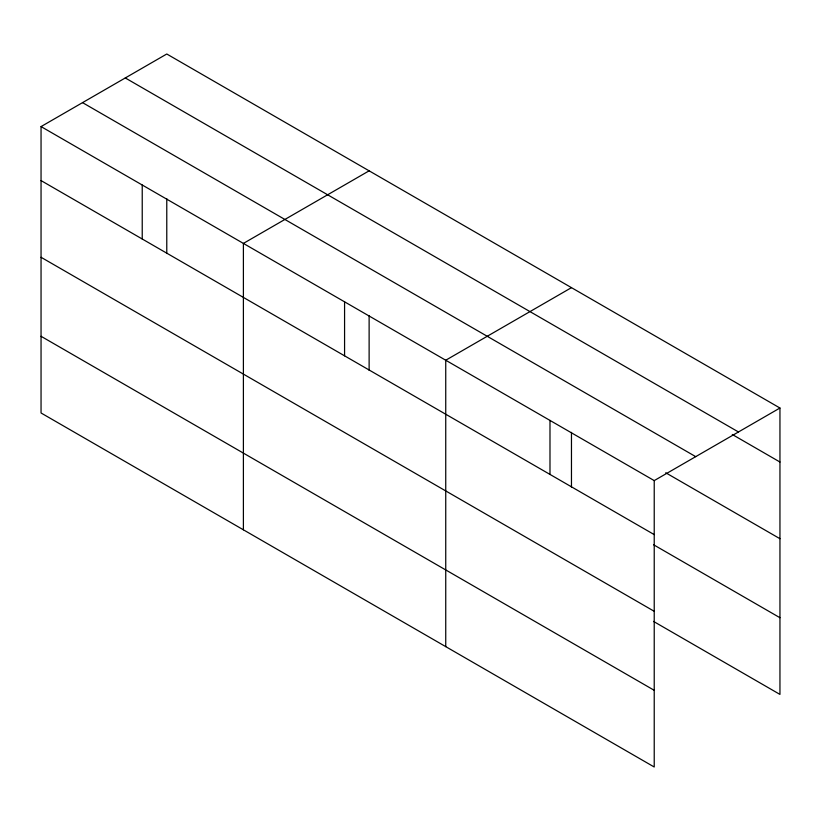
<?xml version="1.0" encoding="UTF-8"?>
<svg xmlns="http://www.w3.org/2000/svg" width="821" height="821" viewBox="0 0 821 821"><rect width="100%" height="100%" fill="white"/><g stroke="black" fill="none" stroke-linecap="round" stroke-linejoin="round"><path stroke-width="1.23" d="M654.224 611.296L654.224 480.603L41.05 126.588L41.05 412.984L654.224 766.999L654.224 611.296L41.05 257.281M653.537 621.425L779.95 694.412L779.95 408.016L166.776 54.001L41.05 126.588M369.122 170.83L243.396 243.416L243.396 529.812M571.467 287.648L445.741 360.234L445.741 646.63M654.224 480.603L779.95 408.016M125.285 77.954L738.459 431.969M732.27 434.483L779.95 462.018M82.541 102.635L695.715 456.65M665.728 472.763L779.95 538.709M41.05 180.589L654.224 534.604M653.537 544.734L779.95 617.72M41.05 336.292L654.224 690.307M571.467 432.359L571.467 487.161M549.988 420.414L549.988 474.415M369.122 315.531L369.122 370.333M344.574 301.82L344.574 355.821M166.776 198.713L166.776 253.515M142.228 185.002L142.228 239.003"/></g></svg>
